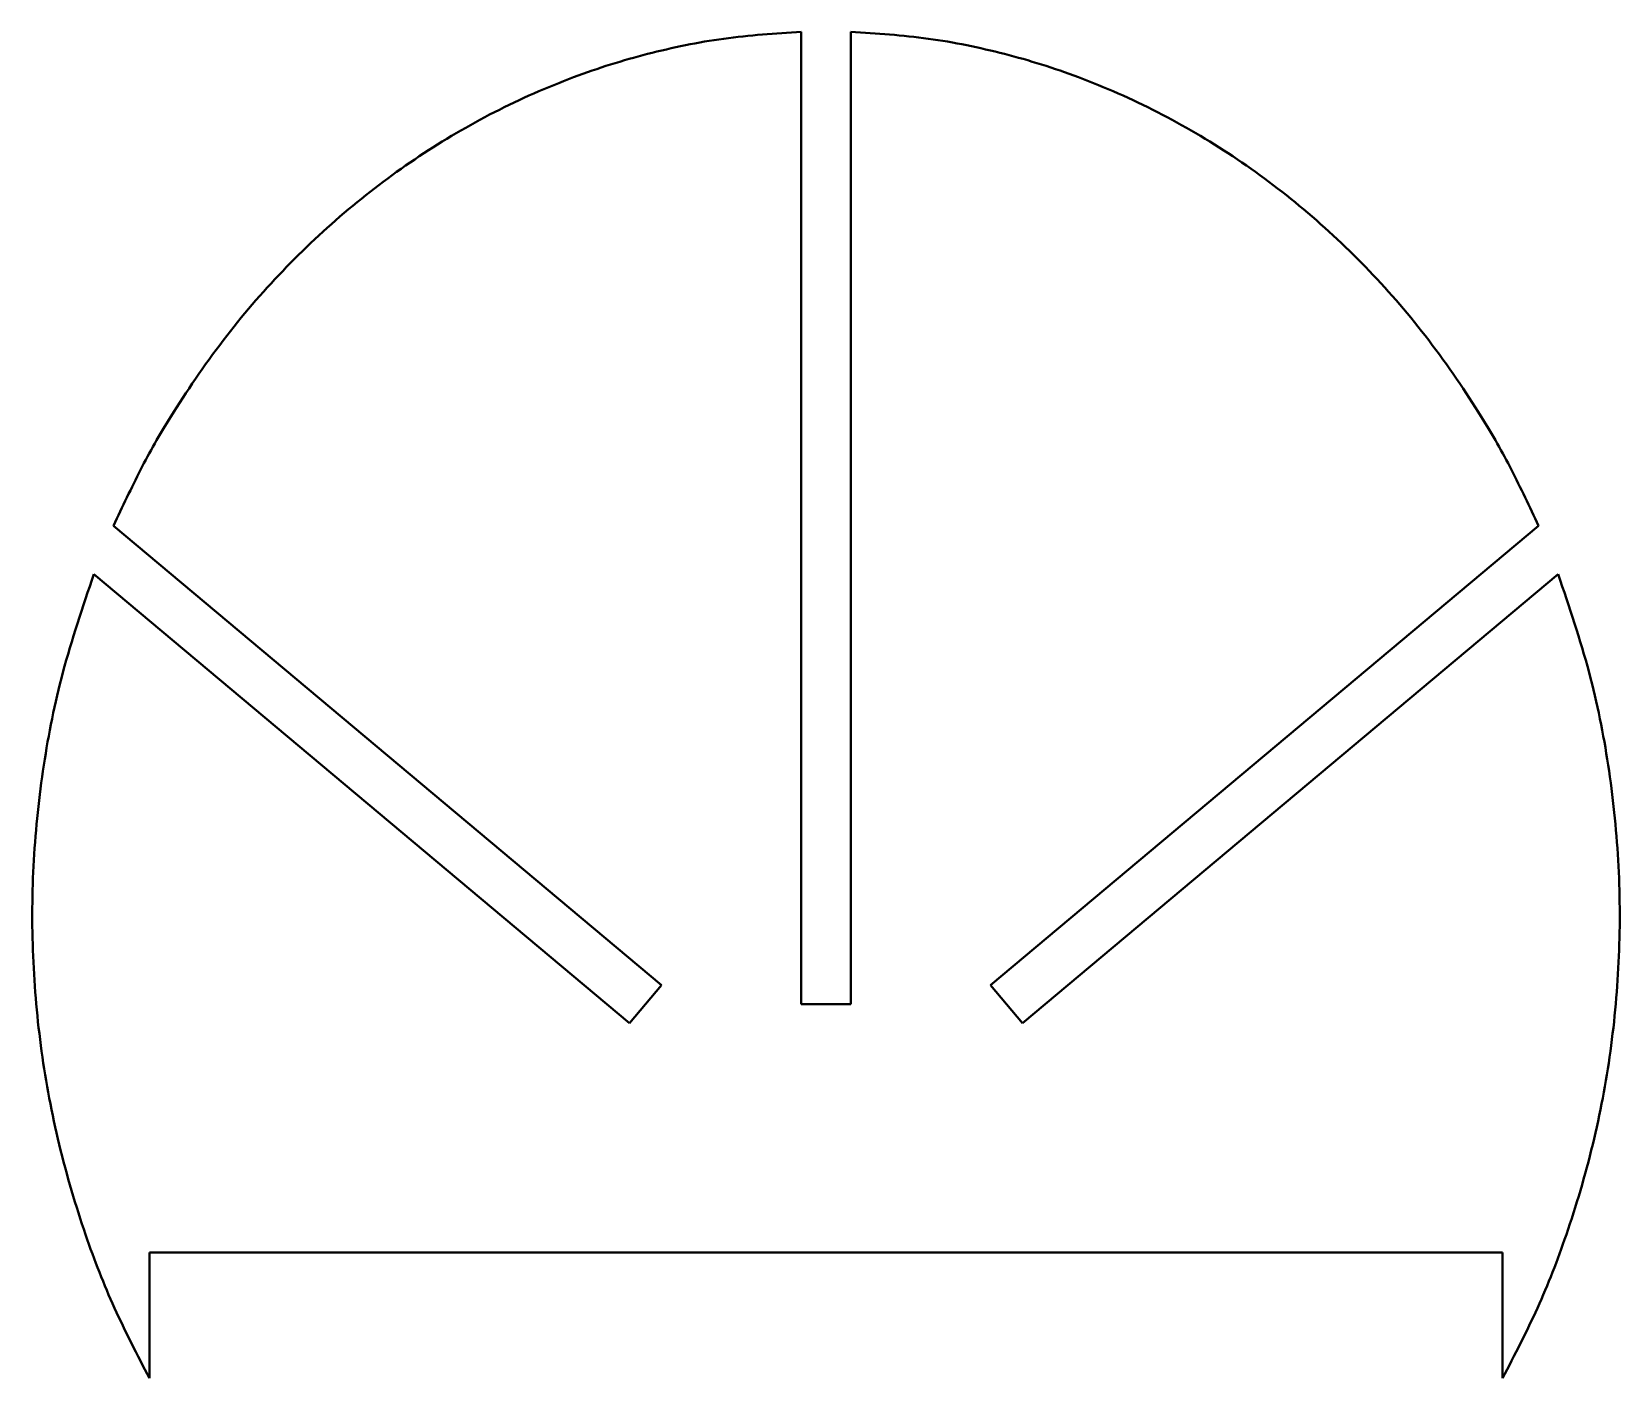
# Model space of a CAD drawing. Header units: inches. Extents: x -1.73 to 1.73, y -1.34 to 1.6.
import ezdxf

# ---------------------------------------------------------------- set-up
doc = ezdxf.new("R2010")
doc.units = ezdxf.units.IN
doc.header["$MEASUREMENT"] = 0
doc.layers.add('Visible', color=7, linetype='Continuous', lineweight=40)

msp = doc.modelspace()

# ---------------------------------------------------------------- linework, layer by layer
at = {"layer": 'Visible'}
for p, q in [((-0.0541, -0.521), (-0.0541, 1.6022)), ((0.0541, -0.521), (0.0541, 1.6022)), ((-0.3589, -0.4795), (-1.5544, 0.5237)), ((1.5545, 0.5237), (0.3589, -0.4795)), ((-0.4285, -0.5624), (-1.5974, 0.4184)), ((1.5974, 0.4184), (0.4285, -0.5624)), ((-0.4285, -0.5624), (-0.3589, -0.4795)), ((0.3589, -0.4795), (0.4285, -0.5624)), ((0.0541, -0.521), (-0.0541, -0.521)), ((-1.4764, -1.063), (1.4764, -1.063)), ((-1.4764, -1.3373), (-1.4764, -1.063)), ((1.4764, -1.3371), (1.4764, -1.063))]:
    msp.add_line(p, q, dxfattribs=at)
for points, knots in [([(-0.0541, 1.6022), (-0.1106, 1.5984), (-0.2235, 1.591), (-0.3906, 1.5562), (-0.5526, 1.5058), (-0.7258, 1.4296), (-0.8895, 1.3332), (-1.0444, 1.2173), (-1.1886, 1.0814), (-1.3166, 0.9333), (-1.4301, 0.7655), (-1.4963, 0.6483), (-1.535, 0.5652), (-1.5544, 0.5237)], [0, 0, 0, 0, 0.08919, 0.178292, 0.267451, 0.361428, 0.455894, 0.55103, 0.647086, 0.743745, 0.840769, 0.920278, 1, 1, 1, 1]), ([(1.5545, 0.5237), (1.5351, 0.5653), (1.4963, 0.6483), (1.4302, 0.7655), (1.3166, 0.9334), (1.1886, 1.0815), (1.0445, 1.2174), (0.8898, 1.3331), (0.7259, 1.4296), (0.5528, 1.5058), (0.3907, 1.5562), (0.2236, 1.591), (0.1106, 1.5984), (0.0541, 1.6022)], [0, 0, 0, 0, 0.07971, 0.159218, 0.256266, 0.352934, 0.448958, 0.544018, 0.638525, 0.732501, 0.821661, 0.91078, 1, 1, 1, 1]), ([(-1.5974, 0.4184), (-1.6217, 0.3464), (-1.6695, 0.2055), (-1.7095, 0.0021), (-1.732, -0.2063), (-1.7335, -0.4161), (-1.7147, -0.6242), (-1.6769, -0.8265), (-1.6183, -1.0238), (-1.5555, -1.1842), (-1.5027, -1.2863), (-1.4764, -1.3373)], [0, 0, 0, 0, 0.117536, 0.230171, 0.343314, 0.45679, 0.56986, 0.682566, 0.794719, 0.897522, 1, 1, 1, 1]), ([(1.4764, -1.3371), (1.5027, -1.2862), (1.5554, -1.1842), (1.6182, -1.0238), (1.6768, -0.8265), (1.7147, -0.6242), (1.7335, -0.4158), (1.732, -0.2061), (1.7095, 0.0022), (1.6695, 0.2055), (1.6218, 0.3464), (1.5974, 0.4184)], [0, 0, 0, 0, 0.102439, 0.20522, 0.317383, 0.430125, 0.543255, 0.656711, 0.769835, 0.882443, 1, 1, 1, 1])]:
    msp.add_open_spline(points, degree=3, knots=knots, dxfattribs=at)

doc.saveas('drawing.dxf')
